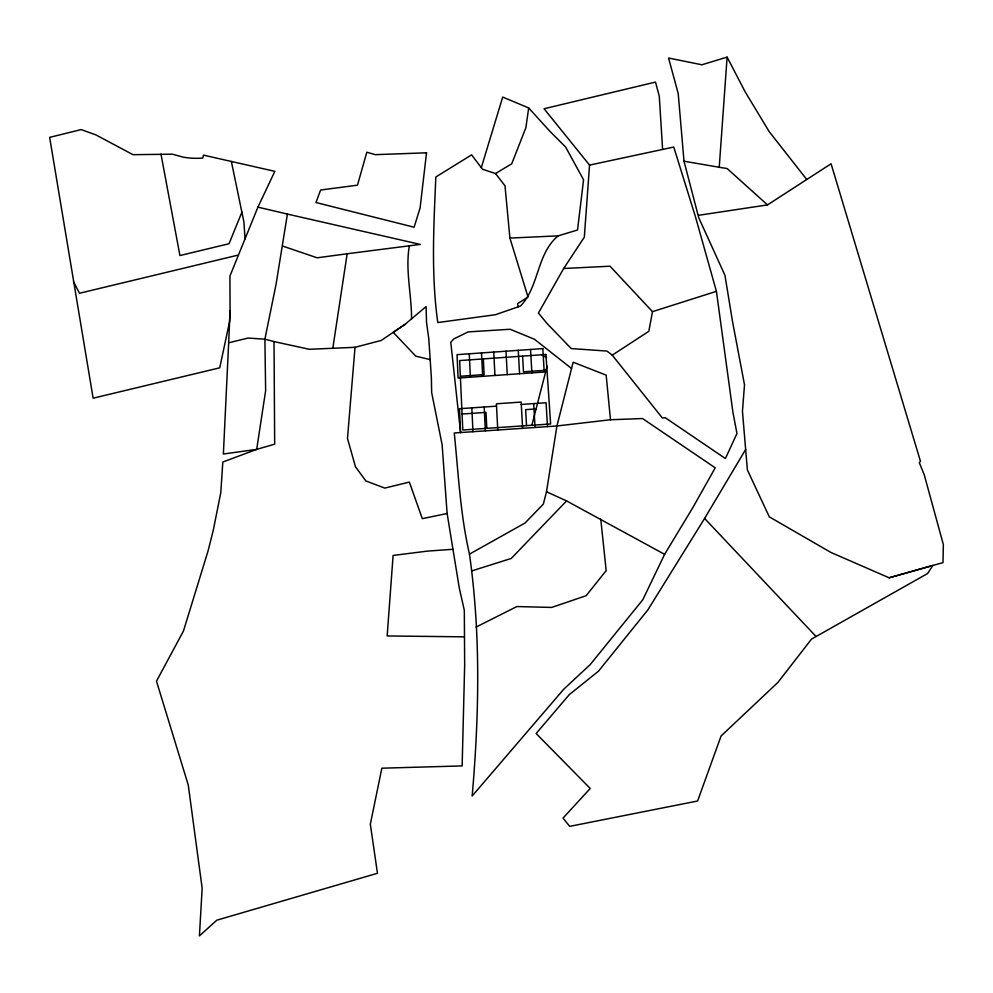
<?xml version="1.0" encoding="UTF-8"?>
<svg xmlns="http://www.w3.org/2000/svg" width="993" height="993" viewBox="0 0 993 993"><rect width="100%" height="100%" fill="white"/><g stroke="black" fill="none" stroke-linecap="round" stroke-linejoin="round"><path stroke-width="1.49" d="M228.663 342.808L230.066 310.598L229.917 276.091L257.919 207.14L287.411 214.078L276.029 284.47L264.895 339.172L265.64 390.659L256.69 449.382L223.375 454.012L228.663 342.808L247.989 338.067L264.895 339.172L274.018 341.58L274.676 444.169L256.69 449.382L222.817 462.018L220.781 492.702L213.272 530.237L208.12 550.73L183.444 631.039L156.484 681.173L188.26 785.029L202.162 888.276L199.419 935.878L216.834 920.176L377.464 873.281L370.327 824.165L381.858 768.197L462.142 765.913L464.662 665.186L464.314 610.285L459.3 588.067L447.123 513.505L442.121 444.74L431.657 392.545L431.384 377.948L428.79 338.737L426.506 322.191L426.109 306.564L404.871 324.488L393.24 332.345L415.744 356.152L429.845 359.54M245.035 238.866L243.93 222.097L231.381 161.474M230.066 310.598L229.582 321.682L219.738 367.82L93.131 398.193L49.65 137.369L81.165 129.587L95.949 134.924L132.988 154.685L172.41 154.188L182.873 157.068A69.56 61.789 -23.2 0 0 201.256 158.148L202.795 157.999L203.503 155.131L274.838 171.342L257.919 207.14M767.502 204.906L727.161 168.562L719.23 167.271L727.112 57.122L701.902 64.781L668.562 58.016L678.207 93.503L684.003 161.214L698.749 217.728L724.94 275.272L732.623 322.129L744.502 384.75L742.454 411.325L747.381 469.925L769.302 516.856L830.918 552.456L889.132 577.802L943.002 562.609L943.35 544.574L924.21 474.679L919.27 462.589L920.474 461.323L831.079 163.771L767.502 204.906L698.712 215.27M589.557 165.099L584.318 237.178L563.676 268.495L538.429 313.031L546.944 323.395L571.248 348.568L606.922 351.063L612.259 355.159L662.356 417.979L665.285 417.73L725.411 458.543L736.955 433.469L732.896 412.12L716.425 291.334L695.398 216.598L673.763 147.051L589.557 165.099L544.065 108.758L655.492 82.084L659.278 96.234L662.604 149.447M404.871 324.488L381.262 340.425L355.022 347.314L347.476 438.447L355.494 466.797L365.883 480.96L384.775 488.097L409.352 482.089L422.31 518.656L447.123 513.505M528.686 107.952L525.88 127.725L511.743 163.771L495.519 173.539L482.499 169.244L471.613 154.858L435.84 176.99C433.78 225.399 431.012 274.478 437.789 322.564L495.433 314.719L520.568 305.993C539.373 286.356 536.468 253.972 558.116 235.862L577.516 230.004L583.574 179.807L565.638 147.051L549.688 131.076L528.686 107.952L502.706 97.066L481.307 167.668M332.816 348.27L347.165 253.774L420.25 244.415L287.411 214.078M469.466 554.144L525.049 523.001L543.382 504.022L546.498 491.758L556.936 425.972L573.16 362.209L606.164 375.143L610.496 419.754L642.508 418.525L715.221 467.827L693.089 507.175L664.627 554.33L642.781 599.76L590.289 664.503L563.714 689.254L472.171 796.001C479.123 715.519 480.848 634.304 469.466 554.144C460.305 514.337 458.381 473.537 454.273 432.985L556.936 425.972L610.496 419.754M563.676 268.495L610.025 266.211L652.488 311.653L648.839 331.29L612.259 355.159M409.352 245.817C405.144 269.984 411.636 294.573 411.561 318.84M531.863 425.277L547.118 366.218M241.944 212.117L229.023 243.732L179.932 255.549L160.978 154.101M889.132 577.802L932.923 565.414L927.574 573.544L811.492 639.12L777.929 682.39L721.079 736.012L697.607 801.003L569.684 826.362L563.031 818.095L590.227 788.479L536.133 733.517L569.287 694.628L598.469 671.194L647.833 609.938L704.596 518.445L745.656 449.469M664.627 554.33L566.581 500.919L511.221 558.463L471.65 570.938M476.106 627.055L516.881 606.549L551.649 607.431L586.131 595.713L606.177 570.627L600.765 519.103M652.488 311.653L716.425 291.334M238.469 255.027L79.502 293.258L73.532 281.764M347.165 253.774L317.152 257.808L282.633 246.065M452.758 549.303L427.573 551.103L393.104 555.447L387.158 635.954L464.314 636.836M460.342 376.248L484.125 374.584L483.343 358.895M546.088 370.228L523.485 371.816L522.591 356.127M496.537 406.162L459.498 408.719L460.578 432.538M521.288 404.461L546.076 402.748L547.503 426.605M462.08 414.031L486.011 412.38L486.806 428.355M536.083 408.93L525.632 409.65L526.526 425.637M495.519 173.539L505.003 185.803L509.906 238.084L558.116 235.862M355.022 347.314L309.282 349.288L274.018 341.58M684.003 161.214L719.23 167.271M546.498 491.758L566.581 500.919M541.855 354.762L546.609 357.753M571.558 368.515L534.457 339.258L510.079 329.254L468.2 331.898L453.727 338.948L450.772 342.262L460.578 432.538M815.712 636.128L704.596 518.445M806.701 179.46L769.203 131.635L745.395 92.25L727.112 57.122M509.906 238.084L528.028 297.056L517.502 303.684L518.284 306.787M530.535 349.462L531.888 372.871M533.675 403.605L535.053 427.462M518.259 350.33L519.562 373.74M522.616 428.306L521.151 402.078L496.413 403.791L497.766 430.006M505.996 351.199L507.249 374.597M493.744 352.068L494.948 375.466M481.506 352.937L482.66 376.322M484.187 407.018L485.366 430.85M469.267 353.793L470.384 377.191M471.836 407.875L472.966 431.694M426.531 152.81L420.089 207.971L414.106 227.211L315.948 202.522L320.627 190.023L357.468 185.17L366.814 152.227L375.242 154.66L426.531 152.81M542.811 348.593L457.041 354.662L458.108 378.048L544.226 372.015L542.811 348.593M545.939 354.476L459.635 360.571L462.8 429.994L550.631 423.986L545.939 354.476"/></g></svg>
